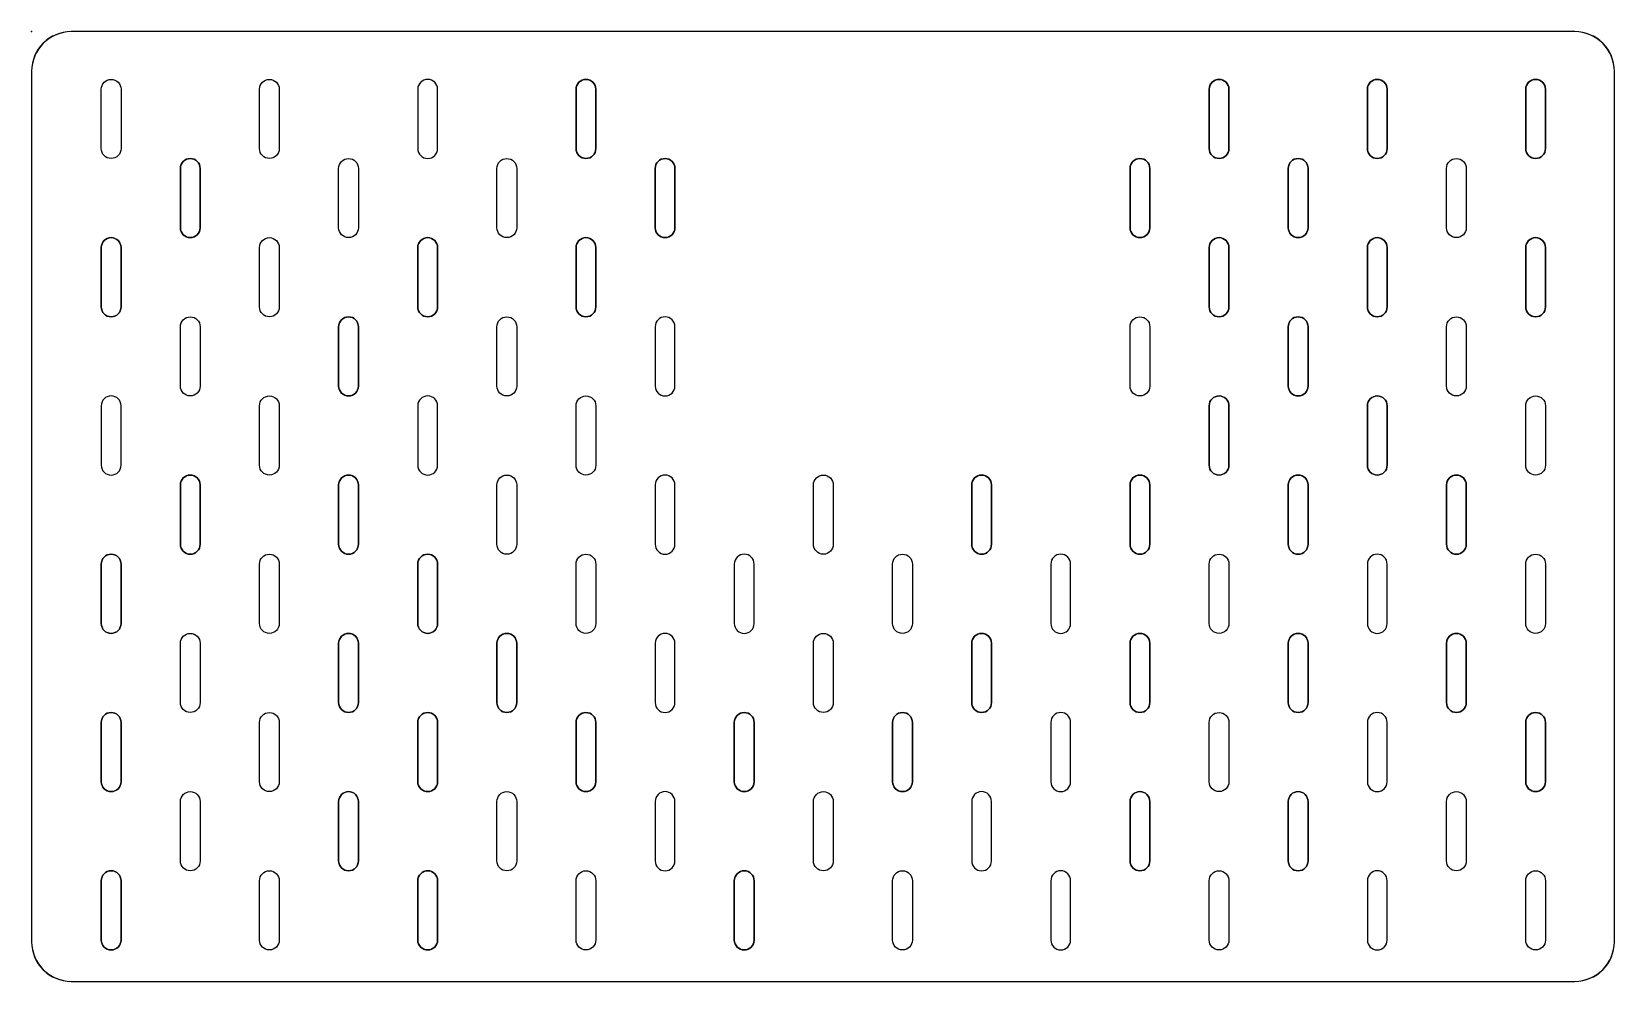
# Model space of a CAD drawing. Header units: millimetres. Extents: x 0 to 400, y -240 to 0.
import ezdxf

# ---------------------------------------------------------------- set-up
doc = ezdxf.new("R2010")
doc.units = ezdxf.units.MM
doc.layers.get('0').update_dxf_attribs({"linetype": 'CONTINUOUS'})

msp = doc.modelspace()

# ---------------------------------------------------------------- linework, layer by layer
for points in [[(10, 0, 0.414214), (0, -10), (0, -230, 0.414214), (10, -240), (390, -240, 0.414214), (400, -230), (400, -10, 0.414214), (390, 0)], [(17.59, -29.56), (17.59, -14.56, -1), (22.59, -14.56), (22.59, -29.56, -1)], [(17.59, -29.56), (17.59, -14.56, -1), (22.59, -14.56), (22.59, -29.56, -1)], [(62.59, -14.56), (62.59, -29.56, -1), (57.59, -29.56), (57.59, -14.56, -1)], [(57.59, -29.56), (57.59, -14.56, -1), (62.59, -14.56), (62.59, -29.56, -1)], [(102.59, -14.56, 1), (97.59, -14.56), (97.59, -29.56, 1), (102.59, -29.56)], [(102.59, -14.56, 1), (97.59, -14.56), (97.59, -29.56, 1), (102.59, -29.56)], [(137.59, -29.56), (137.59, -14.56, -1), (142.59, -14.56), (142.59, -29.56, -1)], [(142.59, -14.56, 1), (137.59, -14.56), (137.59, -29.56, 1), (142.59, -29.56)], [(297.59, -29.56), (297.59, -14.56, -1), (302.59, -14.56), (302.59, -29.56, -1)], [(297.59, -29.56, 1), (302.59, -29.56), (302.59, -14.56, 1), (297.59, -14.56)], [(342.59, -14.56, 1), (337.59, -14.56), (337.59, -29.56, 1), (342.59, -29.56)], [(342.59, -14.56), (342.59, -29.56, -1), (337.59, -29.56), (337.59, -14.56, -1)], [(377.59, -29.56), (377.59, -14.56, -1), (382.59, -14.56), (382.59, -29.56, -1)], [(382.59, -14.56, 1), (377.59, -14.56), (377.59, -29.56, 1), (382.59, -29.56)], [(42.59, -34.56, 1), (37.59, -34.56), (37.59, -49.56, 1), (42.59, -49.56)], [(42.59, -34.56), (42.59, -49.56, -1), (37.59, -49.56), (37.59, -34.56, -1)], [(82.59, -34.56), (82.59, -49.56, -1), (77.59, -49.56), (77.59, -34.56, -1)], [(77.59, -49.56), (77.59, -34.56, -1), (82.59, -34.56), (82.59, -49.56, -1)], [(122.59, -34.56), (122.59, -49.56, -1), (117.59, -49.56), (117.59, -34.56, -1)], [(122.59, -34.56), (122.59, -49.56, -1), (117.59, -49.56), (117.59, -34.56, -1)], [(157.59, -49.56, 1), (162.59, -49.56), (162.59, -34.56, 1), (157.59, -34.56)], [(162.59, -34.56), (162.59, -49.56, -1), (157.59, -49.56), (157.59, -34.56, -1)], [(282.59, -34.56), (282.59, -49.56, -1), (277.59, -49.56), (277.59, -34.56, -1)], [(277.59, -49.56, 1), (282.59, -49.56), (282.59, -34.56, 1), (277.59, -34.56)], [(317.59, -49.56, 1), (322.59, -49.56), (322.59, -34.56, 1), (317.59, -34.56)], [(317.59, -49.56), (317.59, -34.56, -1), (322.59, -34.56), (322.59, -49.56, -1)], [(362.59, -34.56), (362.59, -49.56, -1), (357.59, -49.56), (357.59, -34.56, -1)], [(362.59, -34.56), (362.59, -49.56, -1), (357.59, -49.56), (357.59, -34.56, -1)], [(22.59, -54.56, 1), (17.59, -54.56), (17.59, -69.56, 1), (22.59, -69.56)], [(22.59, -54.56), (22.59, -69.56, -1), (17.59, -69.56), (17.59, -54.56, -1)], [(57.59, -69.56), (57.59, -54.56, -1), (62.59, -54.56), (62.59, -69.56, -1)], [(57.59, -69.56), (57.59, -54.56, -1), (62.59, -54.56), (62.59, -69.56, -1)], [(102.59, -54.56, 1), (97.59, -54.56), (97.59, -69.56, 1), (102.59, -69.56)], [(102.59, -54.56), (102.59, -69.56, -1), (97.59, -69.56), (97.59, -54.56, -1)], [(137.59, -69.56), (137.59, -54.56, -1), (142.59, -54.56), (142.59, -69.56, -1)], [(142.59, -54.56, 1), (137.59, -54.56), (137.59, -69.56, 1), (142.59, -69.56)], [(297.59, -69.56), (297.59, -54.56, -1), (302.59, -54.56), (302.59, -69.56, -1)], [(302.59, -54.56, 1), (297.59, -54.56), (297.59, -69.56, 1), (302.59, -69.56)], [(342.59, -54.56, 1), (337.59, -54.56), (337.59, -69.56, 1), (342.59, -69.56)], [(342.59, -54.56), (342.59, -69.56, -1), (337.59, -69.56), (337.59, -54.56, -1)], [(377.59, -69.56), (377.59, -54.56, -1), (382.59, -54.56), (382.59, -69.56, -1)], [(382.59, -54.56, 1), (377.59, -54.56), (377.59, -69.56, 1), (382.59, -69.56)], [(42.59, -74.56), (42.59, -89.56, -1), (37.59, -89.56), (37.59, -74.56, -1)], [(42.59, -74.56), (42.59, -89.56, -1), (37.59, -89.56), (37.59, -74.56, -1)], [(77.59, -89.56, 1), (82.59, -89.56), (82.59, -74.56, 1), (77.59, -74.56)], [(77.59, -89.56), (77.59, -74.56, -1), (82.59, -74.56), (82.59, -89.56, -1)], [(122.59, -74.56), (122.59, -89.56, -1), (117.59, -89.56), (117.59, -74.56, -1)], [(122.59, -74.56), (122.59, -89.56, -1), (117.59, -89.56), (117.59, -74.56, -1)], [(157.59, -89.56, 1), (162.59, -89.56), (162.59, -74.56, 1), (157.59, -74.56)], [(162.59, -74.56, 1), (157.59, -74.56), (157.59, -89.56, 1), (162.59, -89.56)], [(282.59, -74.56), (282.59, -89.56, -1), (277.59, -89.56), (277.59, -74.56, -1)], [(282.59, -74.56), (282.59, -89.56, -1), (277.59, -89.56), (277.59, -74.56, -1)], [(317.59, -89.56, 1), (322.59, -89.56), (322.59, -74.56, 1), (317.59, -74.56)], [(317.59, -89.56), (317.59, -74.56, -1), (322.59, -74.56), (322.59, -89.56, -1)], [(362.59, -74.56), (362.59, -89.56, -1), (357.59, -89.56), (357.59, -74.56, -1)], [(362.59, -74.56), (362.59, -89.56, -1), (357.59, -89.56), (357.59, -74.56, -1)], [(22.59, -94.56, 1), (17.59, -94.56), (17.59, -109.56, 1), (22.59, -109.56)], [(17.59, -109.56, 1), (22.59, -109.56), (22.59, -94.56, 1), (17.59, -94.56)], [(57.59, -109.56), (57.59, -94.56, -1), (62.59, -94.56), (62.59, -109.56, -1)], [(57.59, -109.56), (57.59, -94.56, -1), (62.59, -94.56), (62.59, -109.56, -1)], [(102.59, -94.56, 1), (97.59, -94.56), (97.59, -109.56, 1), (102.59, -109.56)], [(97.59, -109.56, 1), (102.59, -109.56), (102.59, -94.56, 1), (97.59, -94.56)], [(137.59, -109.56), (137.59, -94.56, -1), (142.59, -94.56), (142.59, -109.56, -1)], [(142.59, -94.56), (142.59, -109.56, -1), (137.59, -109.56), (137.59, -94.56, -1)], [(297.59, -109.56), (297.59, -94.56, -1), (302.59, -94.56), (302.59, -109.56, -1)], [(302.59, -94.56, 1), (297.59, -94.56), (297.59, -109.56, 1), (302.59, -109.56)], [(342.59, -94.56, 1), (337.59, -94.56), (337.59, -109.56, 1), (342.59, -109.56)], [(342.59, -94.56), (342.59, -109.56, -1), (337.59, -109.56), (337.59, -94.56, -1)], [(377.59, -109.56), (377.59, -94.56, -1), (382.59, -94.56), (382.59, -109.56, -1)], [(382.59, -94.56), (382.59, -109.56, -1), (377.59, -109.56), (377.59, -94.56, -1)], [(42.59, -114.56), (42.59, -129.56, -1), (37.59, -129.56), (37.59, -114.56, -1)], [(37.59, -129.56, 1), (42.59, -129.56), (42.59, -114.56, 1), (37.59, -114.56)], [(77.59, -129.56, 1), (82.59, -129.56), (82.59, -114.56, 1), (77.59, -114.56)], [(82.59, -114.56), (82.59, -129.56, -1), (77.59, -129.56), (77.59, -114.56, -1)], [(122.59, -114.56), (122.59, -129.56, -1), (117.59, -129.56), (117.59, -114.56, -1)], [(122.59, -114.56), (122.59, -129.56, -1), (117.59, -129.56), (117.59, -114.56, -1)], [(157.59, -129.56, 1), (162.59, -129.56), (162.59, -114.56, 1), (157.59, -114.56)], [(157.59, -129.56, 1), (162.59, -129.56), (162.59, -114.56, 1), (157.59, -114.56)], [(202.59, -114.56), (202.59, -129.56, -1), (197.59, -129.56), (197.59, -114.56, -1)], [(197.59, -129.56), (197.59, -114.56, -1), (202.59, -114.56), (202.59, -129.56, -1)], [(237.59, -129.56, 1), (242.59, -129.56), (242.59, -114.56, 1), (237.59, -114.56)], [(237.59, -129.56), (237.59, -114.56, -1), (242.59, -114.56), (242.59, -129.56, -1)], [(282.59, -114.56), (282.59, -129.56, -1), (277.59, -129.56), (277.59, -114.56, -1)], [(282.59, -114.56, 1), (277.59, -114.56), (277.59, -129.56, 1), (282.59, -129.56)], [(317.59, -129.56, 1), (322.59, -129.56), (322.59, -114.56, 1), (317.59, -114.56)], [(317.59, -129.56), (317.59, -114.56, -1), (322.59, -114.56), (322.59, -129.56, -1)], [(362.59, -114.56), (362.59, -129.56, -1), (357.59, -129.56), (357.59, -114.56, -1)], [(357.59, -129.56, 1), (362.59, -129.56), (362.59, -114.56, 1), (357.59, -114.56)], [(22.59, -134.56, 1), (17.59, -134.56), (17.59, -149.56, 1), (22.59, -149.56)], [(22.59, -134.56), (22.59, -149.56, -1), (17.59, -149.56), (17.59, -134.56, -1)], [(57.59, -149.56), (57.59, -134.56, -1), (62.59, -134.56), (62.59, -149.56, -1)], [(57.59, -149.56), (57.59, -134.56, -1), (62.59, -134.56), (62.59, -149.56, -1)], [(102.59, -134.56, 1), (97.59, -134.56), (97.59, -149.56, 1), (102.59, -149.56)], [(97.59, -149.56), (97.59, -134.56, -1), (102.59, -134.56), (102.59, -149.56, -1)], [(137.59, -149.56), (137.59, -134.56, -1), (142.59, -134.56), (142.59, -149.56, -1)], [(137.59, -149.56), (137.59, -134.56, -1), (142.59, -134.56), (142.59, -149.56, -1)], [(182.59, -134.56, 1), (177.59, -134.56), (177.59, -149.56, 1), (182.59, -149.56)], [(177.59, -149.56, 1), (182.59, -149.56), (182.59, -134.56, 1), (177.59, -134.56)], [(217.59, -149.56), (217.59, -134.56, -1), (222.59, -134.56), (222.59, -149.56, -1)], [(217.59, -149.56), (217.59, -134.56, -1), (222.59, -134.56), (222.59, -149.56, -1)], [(262.59, -134.56, 1), (257.59, -134.56), (257.59, -149.56, 1), (262.59, -149.56)], [(257.59, -149.56, 1), (262.59, -149.56), (262.59, -134.56, 1), (257.59, -134.56)], [(297.59, -149.56), (297.59, -134.56, -1), (302.59, -134.56), (302.59, -149.56, -1)], [(297.59, -149.56), (297.59, -134.56, -1), (302.59, -134.56), (302.59, -149.56, -1)], [(342.59, -134.56, 1), (337.59, -134.56), (337.59, -149.56, 1), (342.59, -149.56)], [(337.59, -149.56, 1), (342.59, -149.56), (342.59, -134.56, 1), (337.59, -134.56)], [(377.59, -149.56), (377.59, -134.56, -1), (382.59, -134.56), (382.59, -149.56, -1)], [(382.59, -134.56), (382.59, -149.56, -1), (377.59, -149.56), (377.59, -134.56, -1)], [(42.59, -154.56), (42.59, -169.56, -1), (37.59, -169.56), (37.59, -154.56, -1)], [(42.59, -154.56), (42.59, -169.56, -1), (37.59, -169.56), (37.59, -154.56, -1)], [(77.59, -169.56, 1), (82.59, -169.56), (82.59, -154.56, 1), (77.59, -154.56)], [(82.59, -154.56), (82.59, -169.56, -1), (77.59, -169.56), (77.59, -154.56, -1)], [(122.59, -154.56), (122.59, -169.56, -1), (117.59, -169.56), (117.59, -154.56, -1)], [(117.59, -169.56, 1), (122.59, -169.56), (122.59, -154.56, 1), (117.59, -154.56)], [(157.59, -169.56, 1), (162.59, -169.56), (162.59, -154.56, 1), (157.59, -154.56)], [(157.59, -169.56, 1), (162.59, -169.56), (162.59, -154.56, 1), (157.59, -154.56)], [(202.59, -154.56), (202.59, -169.56, -1), (197.59, -169.56), (197.59, -154.56, -1)], [(202.59, -154.56), (202.59, -169.56, -1), (197.59, -169.56), (197.59, -154.56, -1)], [(237.59, -169.56, 1), (242.59, -169.56), (242.59, -154.56, 1), (237.59, -154.56)], [(242.59, -154.56), (242.59, -169.56, -1), (237.59, -169.56), (237.59, -154.56, -1)], [(282.59, -154.56), (282.59, -169.56, -1), (277.59, -169.56), (277.59, -154.56, -1)], [(282.59, -154.56, 1), (277.59, -154.56), (277.59, -169.56, 1), (282.59, -169.56)], [(317.59, -169.56, 1), (322.59, -169.56), (322.59, -154.56, 1), (317.59, -154.56)], [(317.59, -169.56), (317.59, -154.56, -1), (322.59, -154.56), (322.59, -169.56, -1)], [(362.59, -154.56), (362.59, -169.56, -1), (357.59, -169.56), (357.59, -154.56, -1)], [(357.59, -169.56, 1), (362.59, -169.56), (362.59, -154.56, 1), (357.59, -154.56)], [(22.59, -174.56, 1), (17.59, -174.56), (17.59, -189.56, 1), (22.59, -189.56)], [(17.59, -189.56), (17.59, -174.56, -1), (22.59, -174.56), (22.59, -189.56, -1)], [(57.59, -189.56), (57.59, -174.56, -1), (62.59, -174.56), (62.59, -189.56, -1)], [(57.59, -189.56), (57.59, -174.56, -1), (62.59, -174.56), (62.59, -189.56, -1)], [(102.59, -174.56, 1), (97.59, -174.56), (97.59, -189.56, 1), (102.59, -189.56)], [(102.59, -174.56), (102.59, -189.56, -1), (97.59, -189.56), (97.59, -174.56, -1)], [(137.59, -189.56), (137.59, -174.56, -1), (142.59, -174.56), (142.59, -189.56, -1)], [(137.59, -189.56, 1), (142.59, -189.56), (142.59, -174.56, 1), (137.59, -174.56)], [(182.59, -174.56, 1), (177.59, -174.56), (177.59, -189.56, 1), (182.59, -189.56)], [(177.59, -189.56), (177.59, -174.56, -1), (182.59, -174.56), (182.59, -189.56, -1)], [(217.59, -189.56), (217.59, -174.56, -1), (222.59, -174.56), (222.59, -189.56, -1)], [(222.59, -174.56, 1), (217.59, -174.56), (217.59, -189.56, 1), (222.59, -189.56)], [(262.59, -174.56, 1), (257.59, -174.56), (257.59, -189.56, 1), (262.59, -189.56)], [(262.59, -174.56, 1), (257.59, -174.56), (257.59, -189.56, 1), (262.59, -189.56)], [(297.59, -189.56), (297.59, -174.56, -1), (302.59, -174.56), (302.59, -189.56, -1)], [(297.59, -189.56), (297.59, -174.56, -1), (302.59, -174.56), (302.59, -189.56, -1)], [(342.59, -174.56, 1), (337.59, -174.56), (337.59, -189.56, 1), (342.59, -189.56)], [(342.59, -174.56, 1), (337.59, -174.56), (337.59, -189.56, 1), (342.59, -189.56)], [(377.59, -189.56), (377.59, -174.56, -1), (382.59, -174.56), (382.59, -189.56, -1)], [(377.59, -189.56, 1), (382.59, -189.56), (382.59, -174.56, 1), (377.59, -174.56)], [(42.59, -194.56), (42.59, -209.56, -1), (37.59, -209.56), (37.59, -194.56, -1)], [(42.59, -194.56), (42.59, -209.56, -1), (37.59, -209.56), (37.59, -194.56, -1)], [(77.59, -209.56, 1), (82.59, -209.56), (82.59, -194.56, 1), (77.59, -194.56)], [(77.59, -209.56), (77.59, -194.56, -1), (82.59, -194.56), (82.59, -209.56, -1)], [(122.59, -194.56), (122.59, -209.56, -1), (117.59, -209.56), (117.59, -194.56, -1)], [(117.59, -209.56), (117.59, -194.56, -1), (122.59, -194.56), (122.59, -209.56, -1)], [(157.59, -209.56, 1), (162.59, -209.56), (162.59, -194.56, 1), (157.59, -194.56)], [(162.59, -194.56, 1), (157.59, -194.56), (157.59, -209.56, 1), (162.59, -209.56)], [(202.59, -194.56), (202.59, -209.56, -1), (197.59, -209.56), (197.59, -194.56, -1)], [(197.59, -209.56), (197.59, -194.56, -1), (202.59, -194.56), (202.59, -209.56, -1)], [(237.59, -209.56, 1), (242.59, -209.56), (242.59, -194.56, 1), (237.59, -194.56)], [(237.59, -209.56, 1), (242.59, -209.56), (242.59, -194.56, 1), (237.59, -194.56)], [(282.59, -194.56), (282.59, -209.56, -1), (277.59, -209.56), (277.59, -194.56, -1)], [(277.59, -209.56, 1), (282.59, -209.56), (282.59, -194.56, 1), (277.59, -194.56)], [(317.59, -209.56, 1), (322.59, -209.56), (322.59, -194.56, 1), (317.59, -194.56)], [(317.59, -209.56), (317.59, -194.56, -1), (322.59, -194.56), (322.59, -209.56, -1)], [(362.59, -194.56), (362.59, -209.56, -1), (357.59, -209.56), (357.59, -194.56, -1)], [(362.59, -194.56), (362.59, -209.56, -1), (357.59, -209.56), (357.59, -194.56, -1)], [(22.59, -214.56, 1), (17.59, -214.56), (17.59, -229.56, 1), (22.59, -229.56)], [(17.59, -229.56), (17.59, -214.56, -1), (22.59, -214.56), (22.59, -229.56, -1)], [(57.59, -229.56), (57.59, -214.56, -1), (62.59, -214.56), (62.59, -229.56, -1)], [(57.59, -229.56), (57.59, -214.56, -1), (62.59, -214.56), (62.59, -229.56, -1)], [(102.59, -214.56, 1), (97.59, -214.56), (97.59, -229.56, 1), (102.59, -229.56)], [(97.59, -229.56), (97.59, -214.56, -1), (102.59, -214.56), (102.59, -229.56, -1)], [(137.59, -229.56), (137.59, -214.56, -1), (142.59, -214.56), (142.59, -229.56, -1)], [(137.59, -229.56), (137.59, -214.56, -1), (142.59, -214.56), (142.59, -229.56, -1)], [(182.59, -214.56, 1), (177.59, -214.56), (177.59, -229.56, 1), (182.59, -229.56)], [(177.59, -229.56), (177.59, -214.56, -1), (182.59, -214.56), (182.59, -229.56, -1)], [(217.59, -229.56), (217.59, -214.56, -1), (222.59, -214.56), (222.59, -229.56, -1)], [(217.59, -229.56), (217.59, -214.56, -1), (222.59, -214.56), (222.59, -229.56, -1)], [(262.59, -214.56, 1), (257.59, -214.56), (257.59, -229.56, 1), (262.59, -229.56)], [(262.59, -214.56, 1), (257.59, -214.56), (257.59, -229.56, 1), (262.59, -229.56)], [(297.59, -229.56), (297.59, -214.56, -1), (302.59, -214.56), (302.59, -229.56, -1)], [(297.59, -229.56), (297.59, -214.56, -1), (302.59, -214.56), (302.59, -229.56, -1)], [(342.59, -214.56, 1), (337.59, -214.56), (337.59, -229.56, 1), (342.59, -229.56)], [(342.59, -214.56, 1), (337.59, -214.56), (337.59, -229.56, 1), (342.59, -229.56)], [(377.59, -229.56), (377.59, -214.56, -1), (382.59, -214.56), (382.59, -229.56, -1)], [(377.59, -229.56), (377.59, -214.56, -1), (382.59, -214.56), (382.59, -229.56, -1)]]:
    msp.add_lwpolyline(points, format="xyb", close=True)
for centre, start, end in [((10, -10), 90, 180), ((390, -10), 0, 90), ((10, -230), 180, 270), ((390, -230), 270, 360)]:
    msp.add_arc(centre, 10, start, end)
msp.add_point((0, 0))

doc.saveas('drawing.dxf')
